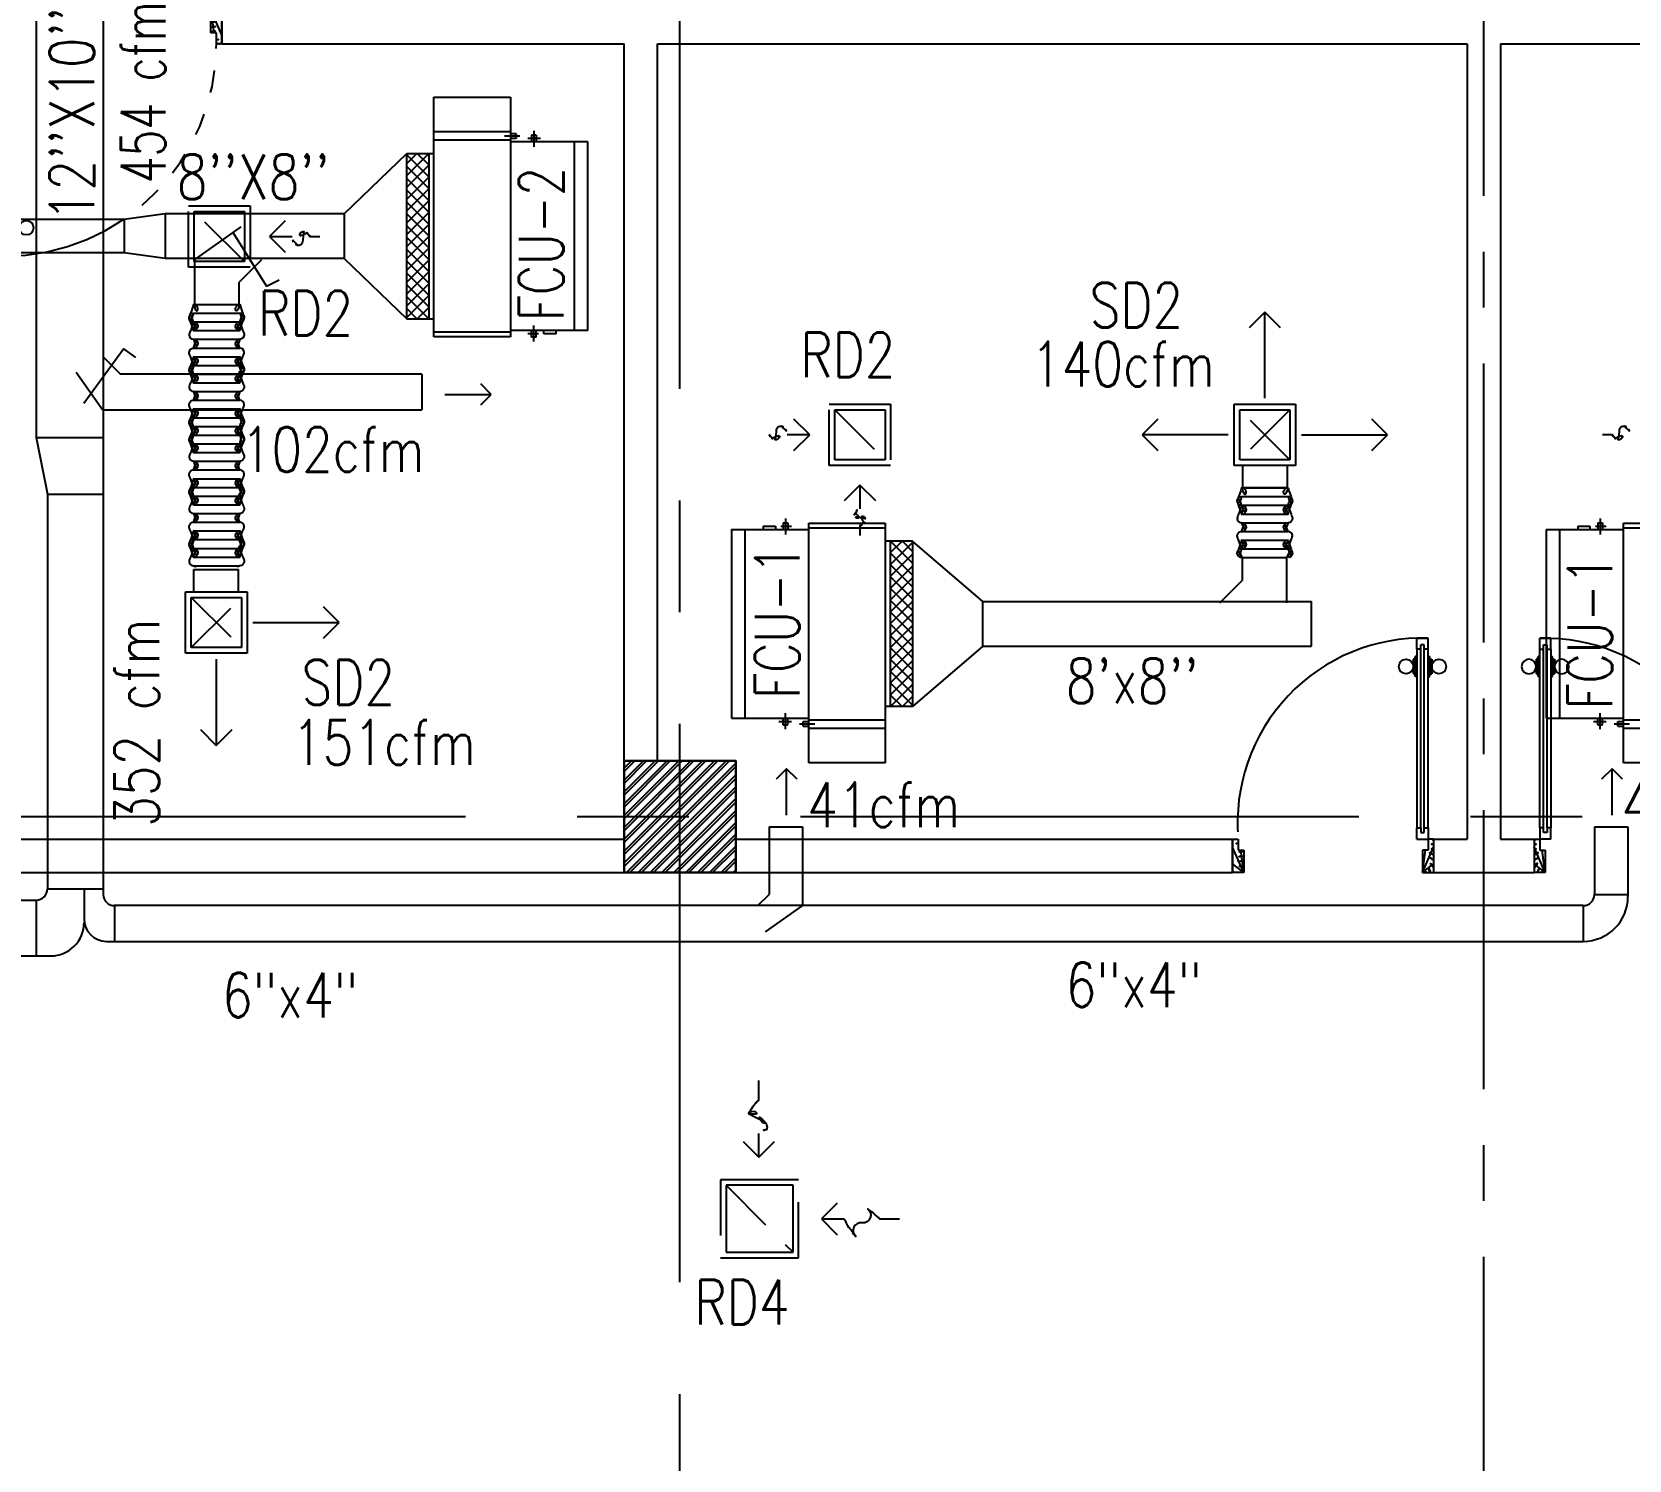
# Model space of a CAD drawing. Extents: x 417866231.7 to 417866328.5, y 43498046.7 to 43498124.2.
# Drawn here: x 417866245.14 to 417866252.29, y 43498081.93 to 43498088.32 of the extents above; entities that cross this region are included whole.
import ezdxf

# ---------------------------------------------------------------- set-up
doc = ezdxf.new("R2010")
doc.units = 0
doc.header["$MEASUREMENT"] = 0
for name, pattern in [('CENTER', [2, 1.25, -0.25, 0.25, -0.25]), ('CENTERX2', [4, 2.5, -0.5, 0.5, -0.5]), ('HIDDEN', [0.375, 0.25, -0.125])]:
    doc.linetypes.add(name, pattern=pattern)
doc.layers.get('0').update_dxf_attribs({"linetype": 'CONTINUOUS'})
for name, color, linetype in [('AXES', 11, 'CENTERX2'), ('AXES1', 11, 'CENTER'), ('COL', 7, 'CONTINUOUS'), ('DOOR', 9, 'CONTINUOUS'), ('DUCT', 6, 'CONTINUOUS'), ('FCU', 6, 'CONTINUOUS'), ('HAT', 11, 'CONTINUOUS'), ('M-AC-FLEX', 7, 'CONTINUOUS'), ('M-EGU.', 2, 'CONTINUOUS'), ('M-TEXT', 2, 'CONTINUOUS'), ('TEXT-A', 2, 'CONTINUOUS'), ('WALL', 9, 'CONTINUOUS')]:
    doc.layers.add(name, color=color, linetype=linetype)
doc.styles.add('ROMANS', font='ROMANS.shx', dxfattribs={"width": 0.6})

# ---------------------------------------------------------------- blocks, each defined once
blk = doc.blocks.new('DOOR90')
at = {"layer": 'DOOR', "color": 7, "linetype": 'ByBlock'}
for p, q in [((-150, 0), (0, 0)), ((-150, 0), (-150, -25)), ((0, -50), (-113.7, 0)), ((0, -50), (-40.1, 0)), ((0, -50), (0, 0)), ((-1000, -25), (-1050, -25)), ((-1050, -75), (-1050, -25)), ((-1050, -25), (-1050, -75)), ((-1000, -42), (-1020, -42)), ((-1020, -42), (-1020, -58)), ((-1000, -58), (-1020, -58)), ((-1000, -25), (-1000, -42)), ((-1000, -58), (-1000, -75)), ((-877.6, -17.8), (-967.6, -17.8)), ((-967.6, -25), (-967.6, -17.8)), ((-955, -8.8), (-890.2, -8.8)), ((-955, -17.8), (-955, -8.8)), ((-955, -17.8), (-890.2, -17.8)), ((-890.2, -17.8), (-890.2, -8.8)), ((-877.6, -25), (-877.6, -17.8)), ((-200, -25), (-150, -25)), ((-200, -42), (-200, -25)), ((-180, -42), (-200, -42)), ((-200, -58), (-180, -58)), ((-200, -75), (-200, -58)), ((-180, -58), (-180, -42)), ((-150, -25), (-100, -25)), ((-150, -75), (-150, -25)), ((-100, -25), (-100, -50)), ((0, -50), (-100, -36.6)), ((-100, -50), (0, -50)), ((-1000, -75), (-1050, -75)), ((-967.6, -75), (-967.6, -82.2)), ((-877.6, -82.2), (-967.6, -82.2)), ((-955, -82.2), (-890.2, -82.2)), ((-955, -82.2), (-955, -91.2)), ((-955, -91.2), (-890.2, -91.2)), ((-890.2, -82.2), (-890.2, -91.2)), ((-877.6, -75), (-877.6, -82.2)), ((-150, -75), (-200, -75)), ((0, -850), (-113.7, -900)), ((-100, -875), (-100, -850)), ((0, -850), (-100, -863.4)), ((-100, -850), (0, -850)), ((0, -850), (-40.1, -900)), ((0, -850), (0, -900)), ((-150, -875), (-100, -875)), ((-150, -900), (-150, -875)), ((-150, -900), (0, -900)), ((0, -900), (-150, -900))]:
    blk.add_line(p, q, dxfattribs=at)
at = {"layer": 'DOOR', "linetype": 'ByBlock'}
for p, q in [((-200, -25), (-1000, -25)), ((-200, -42), (-1000, -42)), ((-200, -58), (-1000, -58)), ((-1000, -75), (-200, -75))]:
    blk.add_line(p, q, dxfattribs=at)
at = {"layer": 'DOOR', "color": 7, "linetype": 'ByBlock'}
for centre in [(-922.6, 23.5), (-922.6, -123.5)]:
    blk.add_circle(centre, 32.4, dxfattribs=at)
for centre, radius, start, end in [((0, -50), 154.4, 161.10529, 166.28577), ((0, -50), 94.4, 148.01819, 180), ((0, -50), 134.4, 158.15985, 169.28002), ((0, -50), 114.4, 154.08384, 167.37743), ((0, -50), 74.4, 137.77643, 180), ((0, -50), 54.4, 113.20738, 180), ((0, -50), 34.4, 90, 180), ((0, -50), 14.4, 90, 180), ((0, -850), 94.4, 180, 211.98181), ((0, -850), 74.4, 180, 222.22357), ((0, -850), 54.4, 180, 246.79262), ((0, -850), 34.4, 180, 270), ((0, -850), 14.4, 180, 270), ((0, -850), 154.4, 193.71423, 198.89471), ((0, -850), 134.4, 190.71998, 201.84015)]:
    blk.add_arc(centre, radius, start, end, dxfattribs=at)
at = {"layer": 'DOOR', "linetype": 'HIDDEN', "ltscale": 0.5}
blk.add_arc((-222.2, -50), 828.2, 178.27012, 275.00304, dxfattribs=at)
blk = doc.blocks.new('D1000')
at = {"layer": 'DOOR', "color": 7, "linetype": 'ByBlock'}
for p, q in [((0, 0), (-150, 0)), ((-150, 0), (-150, -25)), ((-150, 0), (0, 0)), ((0, -50), (-113.7, 0)), ((0, -50), (-40.1, 0)), ((0, -50), (0, 0)), ((-1050, -25.2), (-1100, -25.2)), ((-1100, -75.2), (-1100, -25.2)), ((-1100, -25.2), (-1100, -75.2)), ((-1050, -42.2), (-1070, -42.2)), ((-1070, -42.2), (-1070, -58.2)), ((-1050, -58.2), (-1070, -58.2)), ((-1050, -25.2), (-1050, -42.2)), ((-1050, -58.2), (-1050, -75.2)), ((-927.6, -18), (-1017.6, -18)), ((-1017.6, -25.2), (-1017.6, -18)), ((-1005, -9), (-940.2, -9)), ((-1005, -18), (-1005, -9)), ((-1005, -18), (-940.2, -18)), ((-940.2, -18), (-940.2, -9)), ((-927.6, -25.2), (-927.6, -18)), ((-200, -42), (-200, -25)), ((-200, -25), (-150, -25)), ((-180, -42), (-200, -42)), ((-200, -75), (-200, -58)), ((-200, -58), (-180, -58)), ((-180, -58), (-180, -42)), ((-150, -75), (-150, -25)), ((-150, -25), (-100, -25)), ((-100, -25), (-100, -50)), ((0, -50), (-100, -36.6)), ((-100, -50), (0, -50)), ((-1050, -75.2), (-1100, -75.2)), ((-1017.6, -75.2), (-1017.6, -82.4)), ((-927.6, -82.4), (-1017.6, -82.4)), ((-1005, -82.4), (-940.2, -82.4)), ((-1005, -82.4), (-1005, -91.4)), ((-1005, -91.4), (-940.2, -91.4)), ((-940.2, -82.4), (-940.2, -91.4)), ((-927.6, -75.2), (-927.6, -82.4)), ((-150, -75), (-200, -75)), ((-150, -975), (-100, -975)), ((-150, -1000), (-150, -975)), ((-150, -1000), (0, -1000)), ((0, -1000), (-150, -1000)), ((0, -950), (-113.7, -1000)), ((-100, -975), (-100, -950)), ((0, -950), (-100, -963.4)), ((-100, -950), (0, -950)), ((0, -950), (-40.1, -1000)), ((0, -950), (0, -1000))]:
    blk.add_line(p, q, dxfattribs=at)
at = {"layer": 'DOOR', "linetype": 'ByBlock'}
for p, q in [((-200, -25), (-1050, -25.2)), ((-200, -42), (-1050, -42.2)), ((-200, -58), (-1050, -58.2)), ((-1050, -75.2), (-200, -75))]:
    blk.add_line(p, q, dxfattribs=at)
at = {"layer": 'DOOR', "color": 7, "linetype": 'ByBlock'}
for centre in [(-972.6, 23.4), (-972.6, -123.7)]:
    blk.add_circle(centre, 32.4, dxfattribs=at)
for centre, radius, start, end in [((0, -50), 134.4, 158.15985, 169.28002), ((0, -50), 74.4, 137.77643, 180), ((0, -50), 54.4, 113.20738, 180), ((0, -50), 154.4, 161.10529, 166.28577), ((0, -50), 114.4, 154.08384, 167.37743), ((0, -50), 94.4, 148.01819, 180), ((0, -50), 34.4, 90, 180), ((0, -50), 14.4, 90, 180), ((0, -950), 154.4, 193.71423, 198.89471), ((0, -950), 134.4, 190.71998, 201.84015), ((0, -950), 94.4, 180, 211.98181), ((0, -950), 74.4, 180, 222.22357), ((0, -950), 54.4, 180, 246.79262), ((0, -950), 34.4, 180, 270), ((0, -950), 14.4, 180, 270)]:
    blk.add_arc(centre, radius, start, end, dxfattribs=at)
at = {"layer": 'DOOR', "linetype": 'HIDDEN', "ltscale": 0.5}
blk.add_arc((-149.4, -24.5), 950.5, 180.04344, 269.96673, dxfattribs=at)
blk = doc.blocks.new('COL50')
at = {"layer": 'COL'}
blk.add_lwpolyline([(-250, 250), (-250, -250), (250, -250), (250, 250)], close=True, dxfattribs=at)
blk = doc.blocks.new('*X66')
at = {"color": 0}
for p, q in [((245928.6, 149514.5), (246403.7, 149989.7)), ((245928.6, 149567.6), (246350.7, 149989.7)), ((245928.6, 149620.6), (246297.7, 149989.7)), ((245928.6, 149673.6), (246244.6, 149989.7)), ((245928.6, 149726.7), (246191.6, 149989.7)), ((245928.6, 149779.7), (246138.6, 149989.7)), ((245928.6, 149832.7), (246085.5, 149989.7)), ((245928.6, 149885.8), (246032.5, 149989.7)), ((245928.6, 149938.8), (245979.5, 149989.7)), ((245956.8, 149489.7), (246428.6, 149961.5)), ((246009.8, 149489.7), (246428.6, 149908.5)), ((246062.8, 149489.7), (246428.6, 149855.4)), ((246115.9, 149489.7), (246428.6, 149802.4)), ((246168.9, 149489.7), (246428.6, 149749.4)), ((246221.9, 149489.7), (246428.6, 149696.3)), ((246275, 149489.7), (246428.6, 149643.3)), ((246328, 149489.7), (246428.6, 149590.3)), ((246381, 149489.7), (246428.6, 149537.2))]:
    blk.add_line(p, q, dxfattribs=at)
blk = doc.blocks.new('*X54')
at = {"color": 0}
for p, q in [((203888.6, 149529.7), (204348.6, 149989.7)), ((203888.6, 149582.8), (204295.5, 149989.7)), ((203888.6, 149635.8), (204242.5, 149989.7)), ((203888.6, 149688.8), (204189.5, 149989.7)), ((203888.6, 149741.9), (204136.4, 149989.7)), ((203888.6, 149794.9), (204083.4, 149989.7)), ((203888.6, 149847.9), (204030.4, 149989.7)), ((203888.6, 149901), (203977.3, 149989.7)), ((203888.6, 149954), (203924.3, 149989.7)), ((203901.6, 149489.7), (204388.6, 149976.7)), ((203954.6, 149489.7), (204388.6, 149923.7)), ((204007.7, 149489.7), (204388.6, 149870.6)), ((204060.7, 149489.7), (204388.6, 149817.6)), ((204113.7, 149489.7), (204388.6, 149764.6)), ((204166.8, 149489.7), (204388.6, 149711.5)), ((204219.8, 149489.7), (204388.6, 149658.5)), ((204272.8, 149489.7), (204388.6, 149605.5)), ((204325.9, 149489.7), (204388.6, 149552.4)), ((204378.9, 149489.7), (204388.6, 149499.4))]:
    blk.add_line(p, q, dxfattribs=at)
blk = doc.blocks.new('*X29')
at = {"color": 0}
for p, q in [((16890.5, -2466.6), (16943.5, -2413.6)), ((16890.5, -2519.6), (16990.5, -2419.6)), ((16990.5, -2512.5), (16891.6, -2413.6)), ((16990.5, -2459.4), (16944.6, -2413.6)), ((16990.5, -2565.5), (16890.5, -2465.5)), ((16890.5, -2572.6), (16990.5, -2472.6)), ((16990.5, -2618.5), (16890.5, -2518.5)), ((16890.5, -2625.7), (16990.5, -2525.7)), ((16990.5, -2671.6), (16890.5, -2571.6)), ((16890.5, -2678.7), (16990.5, -2578.7)), ((16990.5, -2724.6), (16890.5, -2624.6)), ((16890.5, -2731.7), (16990.5, -2631.7)), ((16990.5, -2777.6), (16890.5, -2677.6)), ((16890.5, -2784.8), (16990.5, -2684.8)), ((16990.5, -2830.7), (16890.5, -2730.7)), ((16890.5, -2837.8), (16990.5, -2737.8)), ((16990.5, -2883.7), (16890.5, -2783.7)), ((16890.5, -2890.8), (16990.5, -2790.8)), ((16990.5, -2936.7), (16890.5, -2836.7)), ((16890.5, -2943.9), (16990.5, -2843.9)), ((16990.5, -2989.8), (16890.5, -2889.8)), ((16890.5, -2996.9), (16990.5, -2896.9)), ((16990.5, -3042.8), (16890.5, -2942.8)), ((16890.5, -3049.9), (16990.5, -2949.9)), ((16990.5, -3095.8), (16890.5, -2995.8)), ((16890.5, -3103), (16990.5, -3003)), ((16990.5, -3148.9), (16890.5, -3048.9)), ((16891.5, -3154.9), (16990.5, -3056)), ((16943.5, -3154.9), (16890.5, -3101.9)), ((16944.6, -3154.9), (16990.5, -3109))]:
    blk.add_line(p, q, dxfattribs=at)
blk = doc.blocks.new('WHE06')
at = {"color": 3}
for p, q in [((689, 621.5), (346.1, 621.5)), ((346.1, 621.5), (346.1, 469.1)), ((689, 469.1), (689, 621.5)), ((212.3, 437.2), (269.1, 437.2)), ((232.1, 452.2), (232.1, 422.2)), ((232.1, 452.2), (252.1, 452.2)), ((242.1, 472.2), (242.1, 399.5)), ((252.1, 452.2), (252.1, 422.2)), ((305, 447.6), (373.3, 447.6)), ((321.1, 457.6), (321.1, 437.6)), ((321.1, 457.6), (346.1, 457.6)), ((321.1, 437.6), (346.1, 437.6)), ((346.1, 430.4), (689, 430.4)), ((60.3, -422.2), (60.3, 422.2)), ((811.2, 370.7), (689, 370.7)), ((711.2, -370.7), (711.2, 370.7)), ((811.2, -370.7), (811.2, 370.7)), ((141.6, -437.2), (141.6, -422.2)), ((196.6, -437.2), (196.6, -422.2)), ((232.1, -452.2), (232.1, -422.2)), ((242.1, -472.2), (242.1, -399.5)), ((252.1, -452.2), (252.1, -422.2)), ((811.2, -370.7), (689, -370.7)), ((141.6, -437.2), (196.6, -437.2)), ((221.4, -437.2), (269.1, -437.2)), ((232.1, -452.2), (252.1, -452.2)), ((346.1, -430.4), (689, -430.4))]:
    blk.add_line(p, q, dxfattribs=at)
at = {"color": 6}
for p, q in [((346.1, 469.1), (346.1, -450.8)), ((689, 469.1), (346.1, 469.1)), ((689, -450.8), (689, 469.1)), ((0, -422.2), (0, 422.2)), ((0, 422.2), (346.1, 422.2)), ((0, -422.2), (346.1, -422.2)), ((346.1, -450.8), (689, -450.8))]:
    blk.add_line(p, q, dxfattribs=at)
at = {"color": 11}
blk.add_blockref('*X29', (-16179.3, 2784.3), dxfattribs=at)

msp = doc.modelspace()

# ---------------------------------------------------------------- linework, layer by layer
at = {"layer": 'AXES'}
for p, q in [((417866248.0386, 43498046.7245), (417866248.0386, 43498123.5372)), ((417866307.0786, 43498084.8088), (417866239.0386, 43498084.8088))]:
    msp.add_line(p, q, dxfattribs=at)
at = {"layer": 'AXES1'}
msp.add_line((417866251.6386, 43498053.5888), (417866251.6386, 43498112.4088), dxfattribs=at)
at = {"layer": 'DUCT', "linetype": 'ByBlock'}
for p, q in [((417866245.1561, 43498088.5872), (417866245.1561, 43498086.5075)), ((417866245.4561, 43498088.5872), (417866245.4561, 43498084.4612)), ((417866246.5345, 43498087.5085), (417866246.8149, 43498087.7792)), ((417866245.7329, 43498087.5085), (417866245.5503, 43498087.4835)), ((417866245.7329, 43498087.5085), (417866245.7329, 43498087.3085)), ((417866246.5345, 43498087.5085), (417866245.7329, 43498087.5085)), ((417866246.5345, 43498087.5085), (417866246.5345, 43498087.3085)), ((417866245.5503, 43498087.4835), (417866243.4223, 43498087.4835)), ((417866245.5503, 43498087.4835), (417866245.5503, 43498087.3335)), ((417866245.5503, 43498087.3335), (417866243.4223, 43498087.3335)), ((417866245.7329, 43498087.3085), (417866245.5503, 43498087.3335)), ((417866246.5345, 43498087.3085), (417866245.7329, 43498087.3085)), ((417866246.5345, 43498087.3085), (417866246.8149, 43498087.0378)), ((417866245.4531, 43498086.8705), (417866245.5331, 43498086.7905)), ((417866245.4531, 43498086.6305), (417866245.3355, 43498086.7984)), ((417866246.8832, 43498086.7905), (417866245.5331, 43498086.7905)), ((417866246.8832, 43498086.7905), (417866246.8832, 43498086.6305)), ((417866245.4531, 43498086.6305), (417866246.8832, 43498086.6305)), ((417866245.2061, 43498086.2534), (417866245.2061, 43498084.486)), ((417866249.3948, 43498085.7726), (417866249.0803, 43498086.0433)), ((417866249.3948, 43498085.5726), (417866249.3948, 43498085.7726)), ((417866249.3948, 43498085.7726), (417866250.8672, 43498085.7726)), ((417866250.8672, 43498085.5726), (417866250.8672, 43498085.7726)), ((417866249.3948, 43498085.5726), (417866249.0803, 43498085.3019)), ((417866249.3948, 43498085.5726), (417866250.8672, 43498085.5726))]:
    msp.add_line(p, q, dxfattribs=at)
at = {"layer": 'DUCT'}
for p, q in [((417866245.8641, 43498087.3026), (417866246.074, 43498087.4496)), ((417866246.0372, 43498087.4239), (417866246.1874, 43498087.1845)), ((417866245.8641, 43498087.3026), (417866245.8641, 43498087.1026)), ((417866246.1641, 43498087.3026), (417866246.0641, 43498087.2026)), ((417866246.1874, 43498087.1845), (417866246.2438, 43498087.2133)), ((417866246.0641, 43498087.1026), (417866246.0641, 43498087.2026)), ((417866246.1874, 43498087.1845), (417866246.1874, 43498087.1845)), ((417866245.8641, 43498087.1026), (417866246.0641, 43498087.1026)), ((417866245.1561, 43498086.5075), (417866245.4561, 43498086.5075)), ((417866245.1561, 43498086.5075), (417866245.2061, 43498086.2534)), ((417866245.2061, 43498086.2534), (417866245.4561, 43498086.2534)), ((417866250.556, 43498085.9693), (417866250.556, 43498085.8669)), ((417866250.556, 43498085.9693), (417866250.756, 43498085.9693)), ((417866250.756, 43498085.7669), (417866250.756, 43498085.9693)), ((417866250.456, 43498085.7669), (417866250.556, 43498085.8669)), ((417866252.2124, 43498085.024), (417866252.1653, 43498084.9769)), ((417866252.2596, 43498084.9769), (417866252.2124, 43498085.024)), ((417866248.4374, 43498084.7643), (417866248.4374, 43498084.4612)), ((417866248.4374, 43498084.7643), (417866248.5874, 43498084.7643)), ((417866248.5874, 43498084.7643), (417866248.5874, 43498084.4112)), ((417866252.1338, 43498084.7643), (417866252.1338, 43498084.4612)), ((417866252.1338, 43498084.7643), (417866252.2838, 43498084.7643)), ((417866252.2838, 43498084.7643), (417866252.2838, 43498084.4512)), ((417866238.6606, 43498084.436), (417866245.1561, 43498084.436)), ((417866245.1561, 43498084.436), (417866245.1561, 43498084.186)), ((417866245.2061, 43498084.486), (417866245.4561, 43498084.486)), ((417866245.3704, 43498084.486), (417866245.3704, 43498084.3512)), ((417866248.3874, 43498084.4112), (417866248.4374, 43498084.4612)), ((417866252.1338, 43498084.4612), (417866252.2838, 43498084.4612)), ((417866252.0838, 43498084.4112), (417866245.5061, 43498084.4112)), ((417866245.5061, 43498084.4112), (417866245.5061, 43498084.2512)), ((417866248.5874, 43498084.4112), (417866248.4194, 43498084.2936)), ((417866252.0838, 43498084.4112), (417866252.0838, 43498084.2512)), ((417866245.4704, 43498084.2512), (417866252.0838, 43498084.2512)), ((417866238.6606, 43498084.186), (417866245.2204, 43498084.186))]:
    msp.add_line(p, q, dxfattribs=at)
at = {"layer": 'DUCT', "linetype": 'ByBlock'}
msp.add_lwpolyline([(417866245.3694, 43498086.6609), (417866245.5462, 43498086.9037), (417866245.5999, 43498086.865)], dxfattribs=at)
at = {"layer": 'DUCT'}
for centre, radius, start, end in [((417866245.1561, 43498084.486), 0.05, 270, 0), ((417866245.5061, 43498084.4612), 0.05, 180, 270), ((417866252.0838, 43498084.4612), 0.05, 270, 0), ((417866252.0838, 43498084.4512), 0.2, 270, 0), ((417866245.4704, 43498084.3512), 0.1, 180, 270), ((417866245.2204, 43498084.336), 0.15, 270, 0)]:
    msp.add_arc(centre, radius, start, end, dxfattribs=at)
at = {"layer": 'M-AC-FLEX', "color": 11}
for p, q in [((417866245.8603, 43498087.0636), (417866246.0678, 43498087.0636)), ((417866245.8603, 43498087.0246), (417866246.0678, 43498087.0246)), ((417866245.8603, 43498086.9856), (417866246.0678, 43498086.9856)), ((417866245.8603, 43498086.9466), (417866246.0678, 43498086.9466)), ((417866245.8603, 43498086.9466), (417866246.0678, 43498086.9466)), ((417866245.8603, 43498086.9076), (417866246.0678, 43498086.9076)), ((417866245.8603, 43498086.9076), (417866246.0678, 43498086.9076)), ((417866245.8603, 43498086.8686), (417866246.0678, 43498086.8686)), ((417866245.8603, 43498086.8296), (417866246.0678, 43498086.8296)), ((417866245.8603, 43498086.7906), (417866246.0678, 43498086.7906)), ((417866245.8603, 43498086.7516), (417866246.0678, 43498086.7516)), ((417866245.8603, 43498086.7126), (417866246.0678, 43498086.7126)), ((417866245.8603, 43498086.7126), (417866246.0678, 43498086.7126)), ((417866245.8603, 43498086.6736), (417866246.0678, 43498086.6736)), ((417866245.8603, 43498086.6736), (417866246.0678, 43498086.6736)), ((417866245.8603, 43498086.6346), (417866246.0678, 43498086.6346)), ((417866245.8603, 43498086.5956), (417866246.0678, 43498086.5956)), ((417866245.8603, 43498086.5566), (417866246.0678, 43498086.5566)), ((417866245.8603, 43498086.5176), (417866246.0678, 43498086.5176)), ((417866245.8603, 43498086.4786), (417866246.0678, 43498086.4786)), ((417866245.8603, 43498086.4396), (417866246.0678, 43498086.4396)), ((417866245.8603, 43498086.4006), (417866246.0678, 43498086.4006)), ((417866245.8603, 43498086.4006), (417866246.0678, 43498086.4006)), ((417866245.8603, 43498086.3616), (417866246.0678, 43498086.3616)), ((417866245.8603, 43498086.3616), (417866246.0678, 43498086.3616)), ((417866245.8603, 43498086.3226), (417866246.0678, 43498086.3226)), ((417866245.8603, 43498086.2836), (417866246.0678, 43498086.2836)), ((417866250.5539, 43498086.2813), (417866250.7614, 43498086.2813)), ((417866245.8603, 43498086.2446), (417866246.0678, 43498086.2446)), ((417866245.8603, 43498086.2056), (417866246.0678, 43498086.2056)), ((417866250.5539, 43498086.2423), (417866250.7614, 43498086.2423)), ((417866245.8603, 43498086.1666), (417866246.0678, 43498086.1666)), ((417866245.8603, 43498086.1666), (417866246.0678, 43498086.1666)), ((417866250.5539, 43498086.2033), (417866250.7614, 43498086.2033)), ((417866250.5539, 43498086.1643), (417866250.7614, 43498086.1643)), ((417866245.8603, 43498086.1276), (417866246.0678, 43498086.1276)), ((417866245.8603, 43498086.1276), (417866246.0678, 43498086.1276)), ((417866245.8603, 43498086.0886), (417866246.0678, 43498086.0886)), ((417866250.5539, 43498086.1253), (417866250.7614, 43498086.1253)), ((417866250.5539, 43498086.1253), (417866250.7614, 43498086.1253)), ((417866250.5539, 43498086.0863), (417866250.7614, 43498086.0863)), ((417866250.5539, 43498086.0863), (417866250.7614, 43498086.0863)), ((417866245.8603, 43498086.0496), (417866246.0678, 43498086.0496)), ((417866245.8603, 43498086.0106), (417866246.0678, 43498086.0106)), ((417866250.5539, 43498086.0473), (417866250.7614, 43498086.0473)), ((417866250.5539, 43498086.0083), (417866250.7614, 43498086.0083)), ((417866245.8603, 43498085.9716), (417866246.0678, 43498085.9716)), ((417866245.8603, 43498085.9326), (417866246.0678, 43498085.9326)), ((417866245.8603, 43498085.9326), (417866246.0678, 43498085.9326))]:
    msp.add_line(p, q, dxfattribs=at)
at = {"layer": 'M-AC-FLEX'}
for points in [[(417866245.8603, 43498087.1026, -1), (417866245.8603, 43498087.0636, 1), (417866245.8603, 43498087.0246)], [(417866246.0678, 43498087.1026, 1), (417866246.0678, 43498087.0636, -1), (417866246.0678, 43498087.0246)], [(417866245.8603, 43498086.9856, 1), (417866245.8603, 43498087.0246, -1), (417866245.8603, 43498087.0636)], [(417866245.8603, 43498087.0636, 1), (417866245.8603, 43498087.0246)], [(417866245.8603, 43498087.0246, -1), (417866245.8603, 43498087.0636)], [(417866245.8603, 43498087.0246, -1), (417866245.8603, 43498086.9856, 1), (417866245.8603, 43498086.9466, -1), (417866245.8603, 43498086.9076, 0.008922), (417866245.8596, 43498086.9076, 0.008922)], [(417866246.0678, 43498086.9856, -1), (417866246.0678, 43498087.0246, 1), (417866246.0678, 43498087.0636)], [(417866246.0678, 43498087.0246, 1), (417866246.0678, 43498086.9856, -1), (417866246.0678, 43498086.9466, 1), (417866246.0678, 43498086.9076, -0.008922), (417866246.0685, 43498086.9076, -0.008922)], [(417866246.0679, 43498087.0636, -1.000001), (417866246.0678, 43498087.0246)], [(417866246.0679, 43498087.0246, 1.000001), (417866246.0678, 43498087.0636)], [(417866245.8603, 43498086.8296, 1), (417866245.8603, 43498086.8686, -1), (417866245.8603, 43498086.9076, 1), (417866245.8603, 43498086.9466, -0.008922), (417866245.8596, 43498086.9466, -0.008922)], [(417866246.0678, 43498086.8296, -1), (417866246.0678, 43498086.8686, 1), (417866246.0678, 43498086.9076, -1), (417866246.0678, 43498086.9466, 0.008922), (417866246.0685, 43498086.9466, 0.008922)], [(417866245.8603, 43498086.8686, -1), (417866245.8603, 43498086.8296, 1), (417866245.8603, 43498086.7906)], [(417866246.0678, 43498086.8686, 1), (417866246.0678, 43498086.8296, -1), (417866246.0678, 43498086.7906)], [(417866245.8624, 43498086.8297, -0.026731), (417866245.8603, 43498086.8296, 1), (417866245.8603, 43498086.7906)], [(417866245.8603, 43498086.7906, -1), (417866245.8603, 43498086.8296)], [(417866245.8603, 43498086.8296, 1), (417866245.8603, 43498086.7906)], [(417866245.8624, 43498086.7905, 0.026731), (417866245.8603, 43498086.7906, -1), (417866245.8603, 43498086.8296)], [(417866245.8603, 43498086.7516, 1), (417866245.8603, 43498086.7906, -1), (417866245.8603, 43498086.8296)], [(417866245.8603, 43498086.8296, 1), (417866245.8603, 43498086.7906)], [(417866245.8603, 43498086.7906, -1), (417866245.8603, 43498086.8296)], [(417866245.8603, 43498086.7906, -1), (417866245.8603, 43498086.7516, 1), (417866245.8603, 43498086.7126, -1), (417866245.8603, 43498086.6736, 0.008922), (417866245.8596, 43498086.6736, 0.008922)], [(417866246.0678, 43498086.7516, -1), (417866246.0678, 43498086.7906, 1), (417866246.0678, 43498086.8296)], [(417866246.0678, 43498086.7906, 1), (417866246.0678, 43498086.7516, -1), (417866246.0678, 43498086.7126, 1), (417866246.0678, 43498086.6736, -0.008922), (417866246.0685, 43498086.6736, -0.008922)], [(417866246.0624, 43498086.8304, 0.070443), (417866246.0678, 43498086.8296, -1), (417866246.0678, 43498086.7906)], [(417866246.0624, 43498086.7899, -0.070443), (417866246.0678, 43498086.7906, 1), (417866246.0678, 43498086.8296)], [(417866246.0679, 43498086.7906, 1.000001), (417866246.0678, 43498086.8296)], [(417866246.0679, 43498086.8296, -1.000001), (417866246.0678, 43498086.7906)], [(417866246.0679, 43498086.8296, -1.000001), (417866246.0678, 43498086.7906)], [(417866246.0679, 43498086.7906, 1.000001), (417866246.0678, 43498086.8296)], [(417866245.8603, 43498086.5956, 1), (417866245.8603, 43498086.6346, -1), (417866245.8603, 43498086.6736, 1), (417866245.8603, 43498086.7126, -0.008922), (417866245.8596, 43498086.7126, -0.008922)], [(417866246.0678, 43498086.5956, -1), (417866246.0678, 43498086.6346, 1), (417866246.0678, 43498086.6736, -1), (417866246.0678, 43498086.7126, 0.008922), (417866246.0685, 43498086.7126, 0.008922)], [(417866245.8603, 43498086.6346, -1), (417866245.8603, 43498086.5956, 1), (417866245.8603, 43498086.5566)], [(417866246.0678, 43498086.6346, 1), (417866246.0678, 43498086.5956, -1), (417866246.0678, 43498086.5566)], [(417866245.8603, 43498086.5566, -1), (417866245.8603, 43498086.5956)], [(417866245.8603, 43498086.5176, 1), (417866245.8603, 43498086.5566, -1), (417866245.8603, 43498086.5956)], [(417866245.8603, 43498086.5956, 1), (417866245.8603, 43498086.5566)], [(417866246.0678, 43498086.5176, -1), (417866246.0678, 43498086.5566, 1), (417866246.0678, 43498086.5956)], [(417866246.0679, 43498086.5566, 1.000001), (417866246.0678, 43498086.5956)], [(417866246.0679, 43498086.5956, -1.000001), (417866246.0678, 43498086.5566)], [(417866245.8603, 43498086.5566, -1), (417866245.8603, 43498086.5176, 1), (417866245.8603, 43498086.4786)], [(417866245.8603, 43498086.4396, 1), (417866245.8603, 43498086.4786, -1), (417866245.8603, 43498086.5176)], [(417866245.8603, 43498086.5176, 1), (417866245.8603, 43498086.4786)], [(417866245.8603, 43498086.4786, -1), (417866245.8603, 43498086.5176)], [(417866246.0678, 43498086.5566, 1), (417866246.0678, 43498086.5176, -1), (417866246.0678, 43498086.4786)], [(417866246.0678, 43498086.4396, -1), (417866246.0678, 43498086.4786, 1), (417866246.0678, 43498086.5176)], [(417866246.0679, 43498086.5176, -1.000001), (417866246.0678, 43498086.4786)], [(417866246.0679, 43498086.4786, 1.000001), (417866246.0678, 43498086.5176)], [(417866245.8603, 43498086.4786, -1), (417866245.8603, 43498086.4396, 1), (417866245.8603, 43498086.4006, -1), (417866245.8603, 43498086.3616, 0.008922), (417866245.8596, 43498086.3616, 0.008922)], [(417866246.0678, 43498086.4786, 1), (417866246.0678, 43498086.4396, -1), (417866246.0678, 43498086.4006, 1), (417866246.0678, 43498086.3616, -0.008922), (417866246.0685, 43498086.3616, -0.008922)], [(417866245.8603, 43498086.2836, 1), (417866245.8603, 43498086.3226, -1), (417866245.8603, 43498086.3616, 1), (417866245.8603, 43498086.4006, -0.008922), (417866245.8596, 43498086.4006, -0.008922)], [(417866246.0678, 43498086.2836, -1), (417866246.0678, 43498086.3226, 1), (417866246.0678, 43498086.3616, -1), (417866246.0678, 43498086.4006, 0.008922), (417866246.0685, 43498086.4006, 0.008922)], [(417866245.8603, 43498086.3226, -1), (417866245.8603, 43498086.2836, 1), (417866245.8603, 43498086.2446)], [(417866245.8624, 43498086.2837, -0.026731), (417866245.8603, 43498086.2836, 1), (417866245.8603, 43498086.2446)], [(417866245.8603, 43498086.2056, 1), (417866245.8603, 43498086.2446, -1), (417866245.8603, 43498086.2836)], [(417866245.8603, 43498086.2836, 1), (417866245.8603, 43498086.2446)], [(417866245.8603, 43498086.2446, -1), (417866245.8603, 43498086.2836)], [(417866245.8603, 43498086.2446, -1), (417866245.8603, 43498086.2836)], [(417866245.8603, 43498086.2836, 1), (417866245.8603, 43498086.2446)], [(417866245.8624, 43498086.2445, 0.026731), (417866245.8603, 43498086.2446, -1), (417866245.8603, 43498086.2836)], [(417866246.0678, 43498086.3226, 1), (417866246.0678, 43498086.2836, -1), (417866246.0678, 43498086.2446)], [(417866246.0678, 43498086.2056, -1), (417866246.0678, 43498086.2446, 1), (417866246.0678, 43498086.2836)], [(417866246.0624, 43498086.2844, 0.070443), (417866246.0678, 43498086.2836, -1), (417866246.0678, 43498086.2446)], [(417866246.0624, 43498086.2439, -0.070443), (417866246.0678, 43498086.2446, 1), (417866246.0678, 43498086.2836)], [(417866246.0679, 43498086.2836, -1.000001), (417866246.0678, 43498086.2446)], [(417866246.0679, 43498086.2446, 1.000001), (417866246.0678, 43498086.2836)], [(417866246.0679, 43498086.2446, 1.000001), (417866246.0678, 43498086.2836)], [(417866246.0679, 43498086.2836, -1.000001), (417866246.0678, 43498086.2446)], [(417866250.5539, 43498086.2813, -1), (417866250.5539, 43498086.2423, 1), (417866250.5539, 43498086.2033)], [(417866250.7614, 43498086.2813, 1), (417866250.7614, 43498086.2423, -1), (417866250.7614, 43498086.2033)], [(417866245.8603, 43498086.2446, -1), (417866245.8603, 43498086.2056, 1), (417866245.8603, 43498086.1666, -1), (417866245.8603, 43498086.1276, 0.008922), (417866245.8596, 43498086.1276, 0.008922)], [(417866246.0678, 43498086.2446, 1), (417866246.0678, 43498086.2056, -1), (417866246.0678, 43498086.1666, 1), (417866246.0678, 43498086.1276, -0.008922), (417866246.0685, 43498086.1276, -0.008922)], [(417866250.5539, 43498086.1643, 1), (417866250.5539, 43498086.2033, -1), (417866250.5539, 43498086.2423)], [(417866250.5539, 43498086.2423, 1), (417866250.5539, 43498086.2033)], [(417866250.5539, 43498086.2033, -1), (417866250.5539, 43498086.2423)], [(417866250.7614, 43498086.1643, -1), (417866250.7614, 43498086.2033, 1), (417866250.7614, 43498086.2423)], [(417866250.7614, 43498086.2423, -1.000001), (417866250.7614, 43498086.2033)], [(417866250.7614, 43498086.2033, 1.000001), (417866250.7614, 43498086.2423)], [(417866245.8603, 43498086.0496, 1), (417866245.8603, 43498086.0886, -1), (417866245.8603, 43498086.1276, 1), (417866245.8603, 43498086.1666, -0.008922), (417866245.8596, 43498086.1666, -0.008922)], [(417866246.0678, 43498086.0496, -1), (417866246.0678, 43498086.0886, 1), (417866246.0678, 43498086.1276, -1), (417866246.0678, 43498086.1666, 0.008922), (417866246.0685, 43498086.1666, 0.008922)], [(417866250.5539, 43498086.2033, -1), (417866250.5539, 43498086.1643, 1), (417866250.5539, 43498086.1253, -1), (417866250.5539, 43498086.0863, 0.008922), (417866250.5532, 43498086.0863, 0.008922)], [(417866250.7614, 43498086.2033, 1), (417866250.7614, 43498086.1643, -1), (417866250.7614, 43498086.1253, 1), (417866250.7614, 43498086.0863, -0.008922), (417866250.7621, 43498086.0863, -0.008922)], [(417866245.8603, 43498086.0886, -1), (417866245.8603, 43498086.0496, 1), (417866245.8603, 43498086.0106)], [(417866246.0678, 43498086.0886, 1), (417866246.0678, 43498086.0496, -1), (417866246.0678, 43498086.0106)], [(417866250.5539, 43498086.0083, 1), (417866250.5539, 43498086.0473, -1), (417866250.5539, 43498086.0863, 1), (417866250.5539, 43498086.1253, -0.008922), (417866250.5532, 43498086.1253, -0.008922)], [(417866250.7614, 43498086.0083, -1), (417866250.7614, 43498086.0473, 1), (417866250.7614, 43498086.0863, -1), (417866250.7614, 43498086.1253, 0.008922), (417866250.7621, 43498086.1253, 0.008922)], [(417866245.8624, 43498086.0497, -0.026731), (417866245.8603, 43498086.0496, 1), (417866245.8603, 43498086.0106)], [(417866245.8603, 43498086.0106, -1), (417866245.8603, 43498086.0496)], [(417866245.8603, 43498086.0496, 1), (417866245.8603, 43498086.0106)], [(417866245.8624, 43498086.0105, 0.026731), (417866245.8603, 43498086.0106, -1), (417866245.8603, 43498086.0496)], [(417866245.8603, 43498085.9716, 1), (417866245.8603, 43498086.0106, -1), (417866245.8603, 43498086.0496)], [(417866245.8603, 43498086.0496, 1), (417866245.8603, 43498086.0106)], [(417866245.8603, 43498086.0106, -1), (417866245.8603, 43498086.0496)], [(417866245.8603, 43498086.0106, -1), (417866245.8603, 43498085.9716, 1), (417866245.8603, 43498085.9326, -0.368051), (417866245.8796, 43498085.9162, -0.368051)], [(417866246.0678, 43498085.9716, -1), (417866246.0678, 43498086.0106, 1), (417866246.0678, 43498086.0496)], [(417866246.0678, 43498086.0106, 1), (417866246.0678, 43498085.9716, -1), (417866246.0678, 43498085.9326, 0.368051), (417866246.0486, 43498085.9162, 0.368051)], [(417866246.0624, 43498086.0504, 0.070443), (417866246.0678, 43498086.0496, -1), (417866246.0678, 43498086.0106)], [(417866246.0624, 43498086.0099, -0.070443), (417866246.0678, 43498086.0106, 1), (417866246.0678, 43498086.0496)], [(417866246.0679, 43498086.0106, 1.000001), (417866246.0678, 43498086.0496)], [(417866246.0679, 43498086.0496, -1.000001), (417866246.0678, 43498086.0106)], [(417866246.0679, 43498086.0496, -1.000001), (417866246.0678, 43498086.0106)], [(417866246.0679, 43498086.0106, 1.000001), (417866246.0678, 43498086.0496)], [(417866250.5539, 43498086.0473, -1), (417866250.5539, 43498086.0083, 1), (417866250.5539, 43498085.9693)], [(417866250.5539, 43498085.9693, -1), (417866250.5539, 43498086.0083)], [(417866250.5539, 43498086.0083, 1), (417866250.5539, 43498085.9693)], [(417866250.556, 43498085.9692, 0.026731), (417866250.5539, 43498085.9693, -1), (417866250.5539, 43498086.0083)], [(417866250.7614, 43498086.0473, 1), (417866250.7614, 43498086.0083, -1), (417866250.7614, 43498085.9693)], [(417866250.756, 43498085.9685, -0.070443), (417866250.7614, 43498085.9693, 1), (417866250.7614, 43498086.0083)], [(417866250.7614, 43498085.9693, 1.000001), (417866250.7614, 43498086.0083)], [(417866250.7614, 43498086.0083, -1.000001), (417866250.7614, 43498085.9693)]]:
    msp.add_lwpolyline(points, format="xyb", dxfattribs=at)
at = {"layer": 'M-EGU.', "linetype": 'HIDDEN'}
for p, q in [((417866245.8382, 43498087.2693), (417866245.8382, 43498087.5443)), ((417866245.8382, 43498087.5443), (417866246.1132, 43498087.5443)), ((417866246.0882, 43498087.2943), (417866245.8632, 43498087.5193)), ((417866246.1132, 43498087.5443), (417866246.1132, 43498087.2693)), ((417866246.1132, 43498087.2693), (417866245.8382, 43498087.2693)), ((417866248.7071, 43498086.6563), (417866248.9821, 43498086.6563)), ((417866248.7071, 43498086.3813), (417866248.7071, 43498086.6563)), ((417866248.9821, 43498086.6563), (417866248.9821, 43498086.3813)), ((417866248.7321, 43498086.6313), (417866248.9571, 43498086.4063)), ((417866250.5451, 43498086.6313), (417866250.7701, 43498086.6313)), ((417866250.7701, 43498086.6313), (417866250.5451, 43498086.4063)), ((417866250.7701, 43498086.4063), (417866250.5451, 43498086.6313)), ((417866250.5451, 43498086.4063), (417866250.5451, 43498086.6313)), ((417866250.7701, 43498086.6313), (417866250.7701, 43498086.4063)), ((417866248.9821, 43498086.3813), (417866248.7071, 43498086.3813)), ((417866250.7701, 43498086.4063), (417866250.5451, 43498086.4063)), ((417866245.8499, 43498085.5662), (417866245.8499, 43498085.7912)), ((417866245.8499, 43498085.7912), (417866246.0749, 43498085.5662)), ((417866245.8499, 43498085.5662), (417866246.0749, 43498085.7912)), ((417866245.8499, 43498085.7912), (417866246.0749, 43498085.7912)), ((417866246.0749, 43498085.7912), (417866246.0749, 43498085.5662)), ((417866246.0749, 43498085.5662), (417866245.8499, 43498085.5662)), ((417866248.2201, 43498083.1838), (417866248.2201, 43498082.8338)), ((417866248.5701, 43498083.1838), (417866248.2201, 43498083.1838)), ((417866248.2451, 43498083.1588), (417866248.5451, 43498082.8588)), ((417866248.5701, 43498082.8338), (417866248.5701, 43498083.1838)), ((417866248.2201, 43498082.8338), (417866248.5701, 43498082.8338))]:
    msp.add_line(p, q, dxfattribs=at)
at = {"layer": 'M-EGU.'}
for p, q in [((417866245.8632, 43498087.2943), (417866245.8632, 43498087.5193)), ((417866245.8632, 43498087.5193), (417866246.0882, 43498087.5193)), ((417866246.0882, 43498087.5193), (417866246.0882, 43498087.2943)), ((417866246.2714, 43498087.4775), (417866246.2007, 43498087.4068)), ((417866246.2007, 43498087.4068), (417866246.2714, 43498087.3361)), ((417866246.2007, 43498087.4068), (417866246.3017, 43498087.4068)), ((417866246.3813, 43498087.4068), (417866246.4257, 43498087.4068)), ((417866246.0882, 43498087.2943), (417866245.8632, 43498087.2943)), ((417866250.6576, 43498087.0688), (417866250.5869, 43498086.9981)), ((417866250.6576, 43498086.6826), (417866250.6576, 43498087.0688)), ((417866250.7283, 43498086.9981), (417866250.6576, 43498087.0688)), ((417866247.1933, 43498086.6999), (417866247.1462, 43498086.7471)), ((417866246.9859, 43498086.6999), (417866247.1933, 43498086.6999)), ((417866247.1462, 43498086.6528), (417866247.1933, 43498086.6999)), ((417866250.5201, 43498086.3813), (417866250.5201, 43498086.6563)), ((417866250.5201, 43498086.6563), (417866250.7951, 43498086.6563)), ((417866250.7951, 43498086.6563), (417866250.7951, 43498086.3813)), ((417866248.6196, 43498086.5188), (417866248.5489, 43498086.5895)), ((417866248.7321, 43498086.6313), (417866248.9571, 43498086.6313)), ((417866248.7321, 43498086.4063), (417866248.7321, 43498086.6313)), ((417866248.9571, 43498086.6313), (417866248.9571, 43498086.4063)), ((417866250.1783, 43498086.5895), (417866250.1076, 43498086.5188)), ((417866251.2076, 43498086.5188), (417866251.1369, 43498086.5895)), ((417866248.6196, 43498086.5188), (417866248.5186, 43498086.5188)), ((417866248.5489, 43498086.4481), (417866248.6196, 43498086.5188)), ((417866250.4938, 43498086.5188), (417866250.1076, 43498086.5188)), ((417866250.1076, 43498086.5188), (417866250.1783, 43498086.4481)), ((417866250.8214, 43498086.5188), (417866251.2076, 43498086.5188)), ((417866251.1369, 43498086.4481), (417866251.2076, 43498086.5188)), ((417866252.2139, 43498086.5188), (417866252.1696, 43498086.5188)), ((417866248.9571, 43498086.4063), (417866248.7321, 43498086.4063)), ((417866250.7951, 43498086.3813), (417866250.5201, 43498086.3813)), ((417866250.5576, 43498086.3813), (417866250.5576, 43498086.2813)), ((417866250.7576, 43498086.3813), (417866250.7576, 43498086.2813)), ((417866248.8446, 43498086.2938), (417866248.7739, 43498086.2231)), ((417866248.9153, 43498086.2231), (417866248.8446, 43498086.2938)), ((417866248.8446, 43498086.2938), (417866248.8446, 43498086.1869)), ((417866250.7576, 43498086.2813), (417866250.5576, 43498086.2813)), ((417866248.8446, 43498086.1118), (417866248.8446, 43498086.0688)), ((417866245.8624, 43498085.8162), (417866245.8624, 43498085.9162)), ((417866245.8624, 43498085.9162), (417866246.0624, 43498085.9162)), ((417866246.0624, 43498085.8162), (417866246.0624, 43498085.9162)), ((417866245.8249, 43498085.5412), (417866245.8249, 43498085.8162)), ((417866245.8249, 43498085.8162), (417866246.0999, 43498085.8162)), ((417866246.0999, 43498085.8162), (417866246.0999, 43498085.5412)), ((417866246.5124, 43498085.6787), (417866246.4417, 43498085.7495)), ((417866246.1262, 43498085.6787), (417866246.5124, 43498085.6787)), ((417866246.4417, 43498085.608), (417866246.5124, 43498085.6787)), ((417866246.0999, 43498085.5412), (417866245.8249, 43498085.5412)), ((417866245.9624, 43498085.5149), (417866245.9624, 43498085.1287)), ((417866245.8917, 43498085.1995), (417866245.9624, 43498085.1287)), ((417866245.9624, 43498085.1287), (417866246.0331, 43498085.1995)), ((417866248.516, 43498085.024), (417866248.4689, 43498084.9769)), ((417866248.5632, 43498084.9769), (417866248.516, 43498085.024)), ((417866248.516, 43498084.8166), (417866248.516, 43498085.024)), ((417866252.2124, 43498084.8166), (417866252.2124, 43498085.024)), ((417866248.3919, 43498083.5418), (417866248.3919, 43498083.6278)), ((417866248.3212, 43498083.3554), (417866248.3919, 43498083.2847)), ((417866248.3919, 43498083.2847), (417866248.3919, 43498083.3915)), ((417866248.3919, 43498083.2847), (417866248.4626, 43498083.3554)), ((417866248.2451, 43498083.1588), (417866248.2451, 43498082.8588)), ((417866248.5451, 43498083.1588), (417866248.2451, 43498083.1588)), ((417866248.5451, 43498082.8588), (417866248.5451, 43498083.1588)), ((417866248.7432, 43498083.0792), (417866248.6725, 43498083.0085)), ((417866248.6725, 43498083.0085), (417866248.7432, 43498082.9377)), ((417866248.6725, 43498083.0085), (417866248.7735, 43498083.0085)), ((417866248.9328, 43498083.0085), (417866249.0214, 43498083.0085)), ((417866248.2451, 43498082.8588), (417866248.5451, 43498082.8588))]:
    msp.add_line(p, q, dxfattribs=at)
for points in [[(417866246.3813, 43498087.4068, 0.1324), (417866246.3702, 43498087.4229, 0.15664), (417866246.3548, 43498087.4292, 0.736612), (417866246.3422, 43498087.3978, -0.774232), (417866246.3283, 43498087.3673, -0.203349), (417866246.3072, 43498087.3811, -0.193808), (417866246.3017, 43498087.4068)], [(417866248.4389, 43498086.5188, 0.1324), (417866248.4501, 43498086.5027, 0.15664), (417866248.4655, 43498086.4963, 0.736612), (417866248.4781, 43498086.5278, -0.774232), (417866248.492, 43498086.5582, -0.203349), (417866248.5131, 43498086.5445, -0.193808), (417866248.5186, 43498086.5188)], [(417866252.2139, 43498086.5188, 0.1324), (417866252.2251, 43498086.5027, 0.15664), (417866252.2405, 43498086.4963, 0.736612), (417866252.2531, 43498086.5278, -0.774232), (417866252.267, 43498086.5582, -0.203349), (417866252.2881, 43498086.5445, -0.193808), (417866252.2936, 43498086.5188)], [(417866248.8446, 43498086.1118, 0.187862), (417866248.8631, 43498086.1231, 0.202645), (417866248.868, 43498086.1427, 0.616915), (417866248.8429, 43498086.1508, -0.668708), (417866248.8193, 43498086.1604, -0.194285), (417866248.8265, 43498086.1783, -0.186051), (417866248.8446, 43498086.1869)], [(417866248.3919, 43498083.5418, -0.187862), (417866248.355, 43498083.5191, -0.202645), (417866248.3451, 43498083.4799, -0.616915), (417866248.3953, 43498083.4638, 0.668708), (417866248.4425, 43498083.4446, 0.194285), (417866248.4282, 43498083.4087, 0.186051), (417866248.3919, 43498083.3915)], [(417866248.9328, 43498083.0085, -0.1324), (417866248.9105, 43498083.0406, -0.15664), (417866248.8797, 43498083.0533, -0.736612), (417866248.8544, 43498082.9904, 0.774232), (417866248.8266, 43498082.9296, 0.203349), (417866248.7845, 43498082.957, 0.193808), (417866248.7735, 43498083.0085)]]:
    msp.add_lwpolyline(points, format="xyb", dxfattribs=at)
at = {"layer": 'WALL'}
for p, q in [((417866245.9877, 43498088.2688), (417866245.9877, 43498088.4188)), ((417866245.9877, 43498088.2688), (417866247.7886, 43498088.2688)), ((417866247.7886, 43498085.0588), (417866247.7886, 43498088.2688)), ((417866247.9386, 43498088.2688), (417866251.5636, 43498088.2688)), ((417866247.9386, 43498085.0588), (417866247.9386, 43498088.2688)), ((417866251.5636, 43498088.2688), (417866251.5636, 43498084.7088)), ((417866251.7136, 43498088.2688), (417866251.7136, 43498084.7088)), ((417866251.7136, 43498088.2688), (417866254.9386, 43498088.2688)), ((417866244.4886, 43498084.7088), (417866247.7886, 43498084.7088)), ((417866248.2886, 43498084.7088), (417866250.5136, 43498084.7088)), ((417866250.5136, 43498084.7088), (417866250.5136, 43498084.5588)), ((417866251.4136, 43498084.7088), (417866251.4136, 43498084.5588)), ((417866251.4136, 43498084.7088), (417866251.5636, 43498084.7088)), ((417866251.7136, 43498084.7088), (417866251.8636, 43498084.7088)), ((417866251.8636, 43498084.7088), (417866251.8636, 43498084.5588)), ((417866241.0886, 43498084.5588), (417866247.7886, 43498084.5588)), ((417866248.2886, 43498084.5588), (417866250.5136, 43498084.5588)), ((417866251.4136, 43498084.5588), (417866251.8636, 43498084.5588))]:
    msp.add_line(p, q, dxfattribs=at)

# ---------------------------------------------------------------- block references
at = {"layer": 'COL', "yscale": 0.001000002026557922, "zscale": 0.001}
for xscale in [-0.0009999871253967285, 0.0009999871253967285]:
    msp.add_blockref('COL50', (417866248.0386, 43498084.8088), dxfattribs=dict(at, xscale=xscale))
at = {"layer": 'DOOR', "color": 0, "linetype": 'Continuous', "xscale": 0.001000002026557922, "yscale": 0.001000002026557922, "zscale": 0.001, "rotation": 90}
msp.add_blockref('D1000', (417866244.9877, 43498088.4188), dxfattribs=at)
at = {"layer": 'DOOR', "color": 0, "linetype": 'ByBlock', "yscale": 0.001000002026557922, "zscale": 0.001}
for p, xscale, rotation in [((417866251.4136, 43498084.5588), 0.001000002026557922, 270), ((417866251.8636, 43498084.5588), -0.001000002026557922, 90)]:
    msp.add_blockref('DOOR90', p, dxfattribs=dict(at, xscale=xscale, rotation=rotation))
at = {"layer": 'FCU', "linetype": 'ByBlock', "xscale": -0.0009999871253967285, "yscale": 0.001000002026557922, "zscale": 0.001}
msp.add_blockref('WHE06', (417866247.6261, 43498087.4085), dxfattribs=at)
at = {"layer": 'FCU', "linetype": 'ByBlock', "xscale": -0.0009999871253967285, "yscale": 0.001000002026557922, "zscale": 0.001, "rotation": 180}
for p in [(417866248.2691, 43498085.6726), (417866251.917, 43498085.6726)]:
    msp.add_blockref('WHE06', p, dxfattribs=at)
at = {"layer": 'HAT', "xscale": 0.0009999871253967285, "yscale": 0.001000002026557922, "zscale": 0.001}
for name, p in [('*X66', (417866001.86, 43497935.0691)), ('*X54', (417866043.9, 43497935.0691))]:
    msp.add_blockref(name, p, dxfattribs=at)

# ---------------------------------------------------------------- texts
at = {"layer": 'M-TEXT', "style": 'ROMANS', "width": 0.8}
for s, p in [("8''X8''", (417866245.7856, 43498087.5742)), ('RD2', (417866246.1499, 43498086.9641)), ('SD2', (417866249.8733, 43498086.9998)), ('RD2', (417866248.5781, 43498086.7774)), ('140cfm', (417866249.6109, 43498086.7355)), ('102cfm', (417866246.0722, 43498086.3533)), ('SD2', (417866246.3444, 43498085.3108)), ("8'x8''", (417866249.7665, 43498085.3178)), ('151cfm', (417866246.3017, 43498085.0415)), ('41cfm', (417866248.6084, 43498084.7627)), ('41cfm', (417866252.2546, 43498084.7627)), ('6"x4"', (417866249.7665, 43498083.9569)), ('6"x4"', (417866245.9879, 43498083.9108)), ('RD4', (417866248.1038, 43498082.536))]:
    msp.add_text(s, height=0.2, dxfattribs=at).set_placement(p)
at = {"layer": 'M-TEXT', "style": 'ROMANS', "width": 0.75}
for p in [(417866248.5741, 43498085.3376), (417866252.2137, 43498085.2902)]:
    msp.add_text('FCU-1', height=0.2, rotation=90, dxfattribs=at).set_placement(p)
at = {"layer": 'TEXT-A', "linetype": 'ByBlock', "style": 'ROMANS'}
for s, width, p in [('454 cfm', 0.7, (417866245.7346, 43498087.6452)), ("12''X10''", 0.8, (417866245.4157, 43498087.4752)), ('FCU-2', 0.75, (417866247.5177, 43498087.0292)), ('352 cfm', 0.8, (417866245.7063, 43498084.7639))]:
    msp.add_text(s, height=0.2, rotation=90, dxfattribs=dict(at, width=width)).set_placement(p)

doc.saveas('drawing.dxf')
